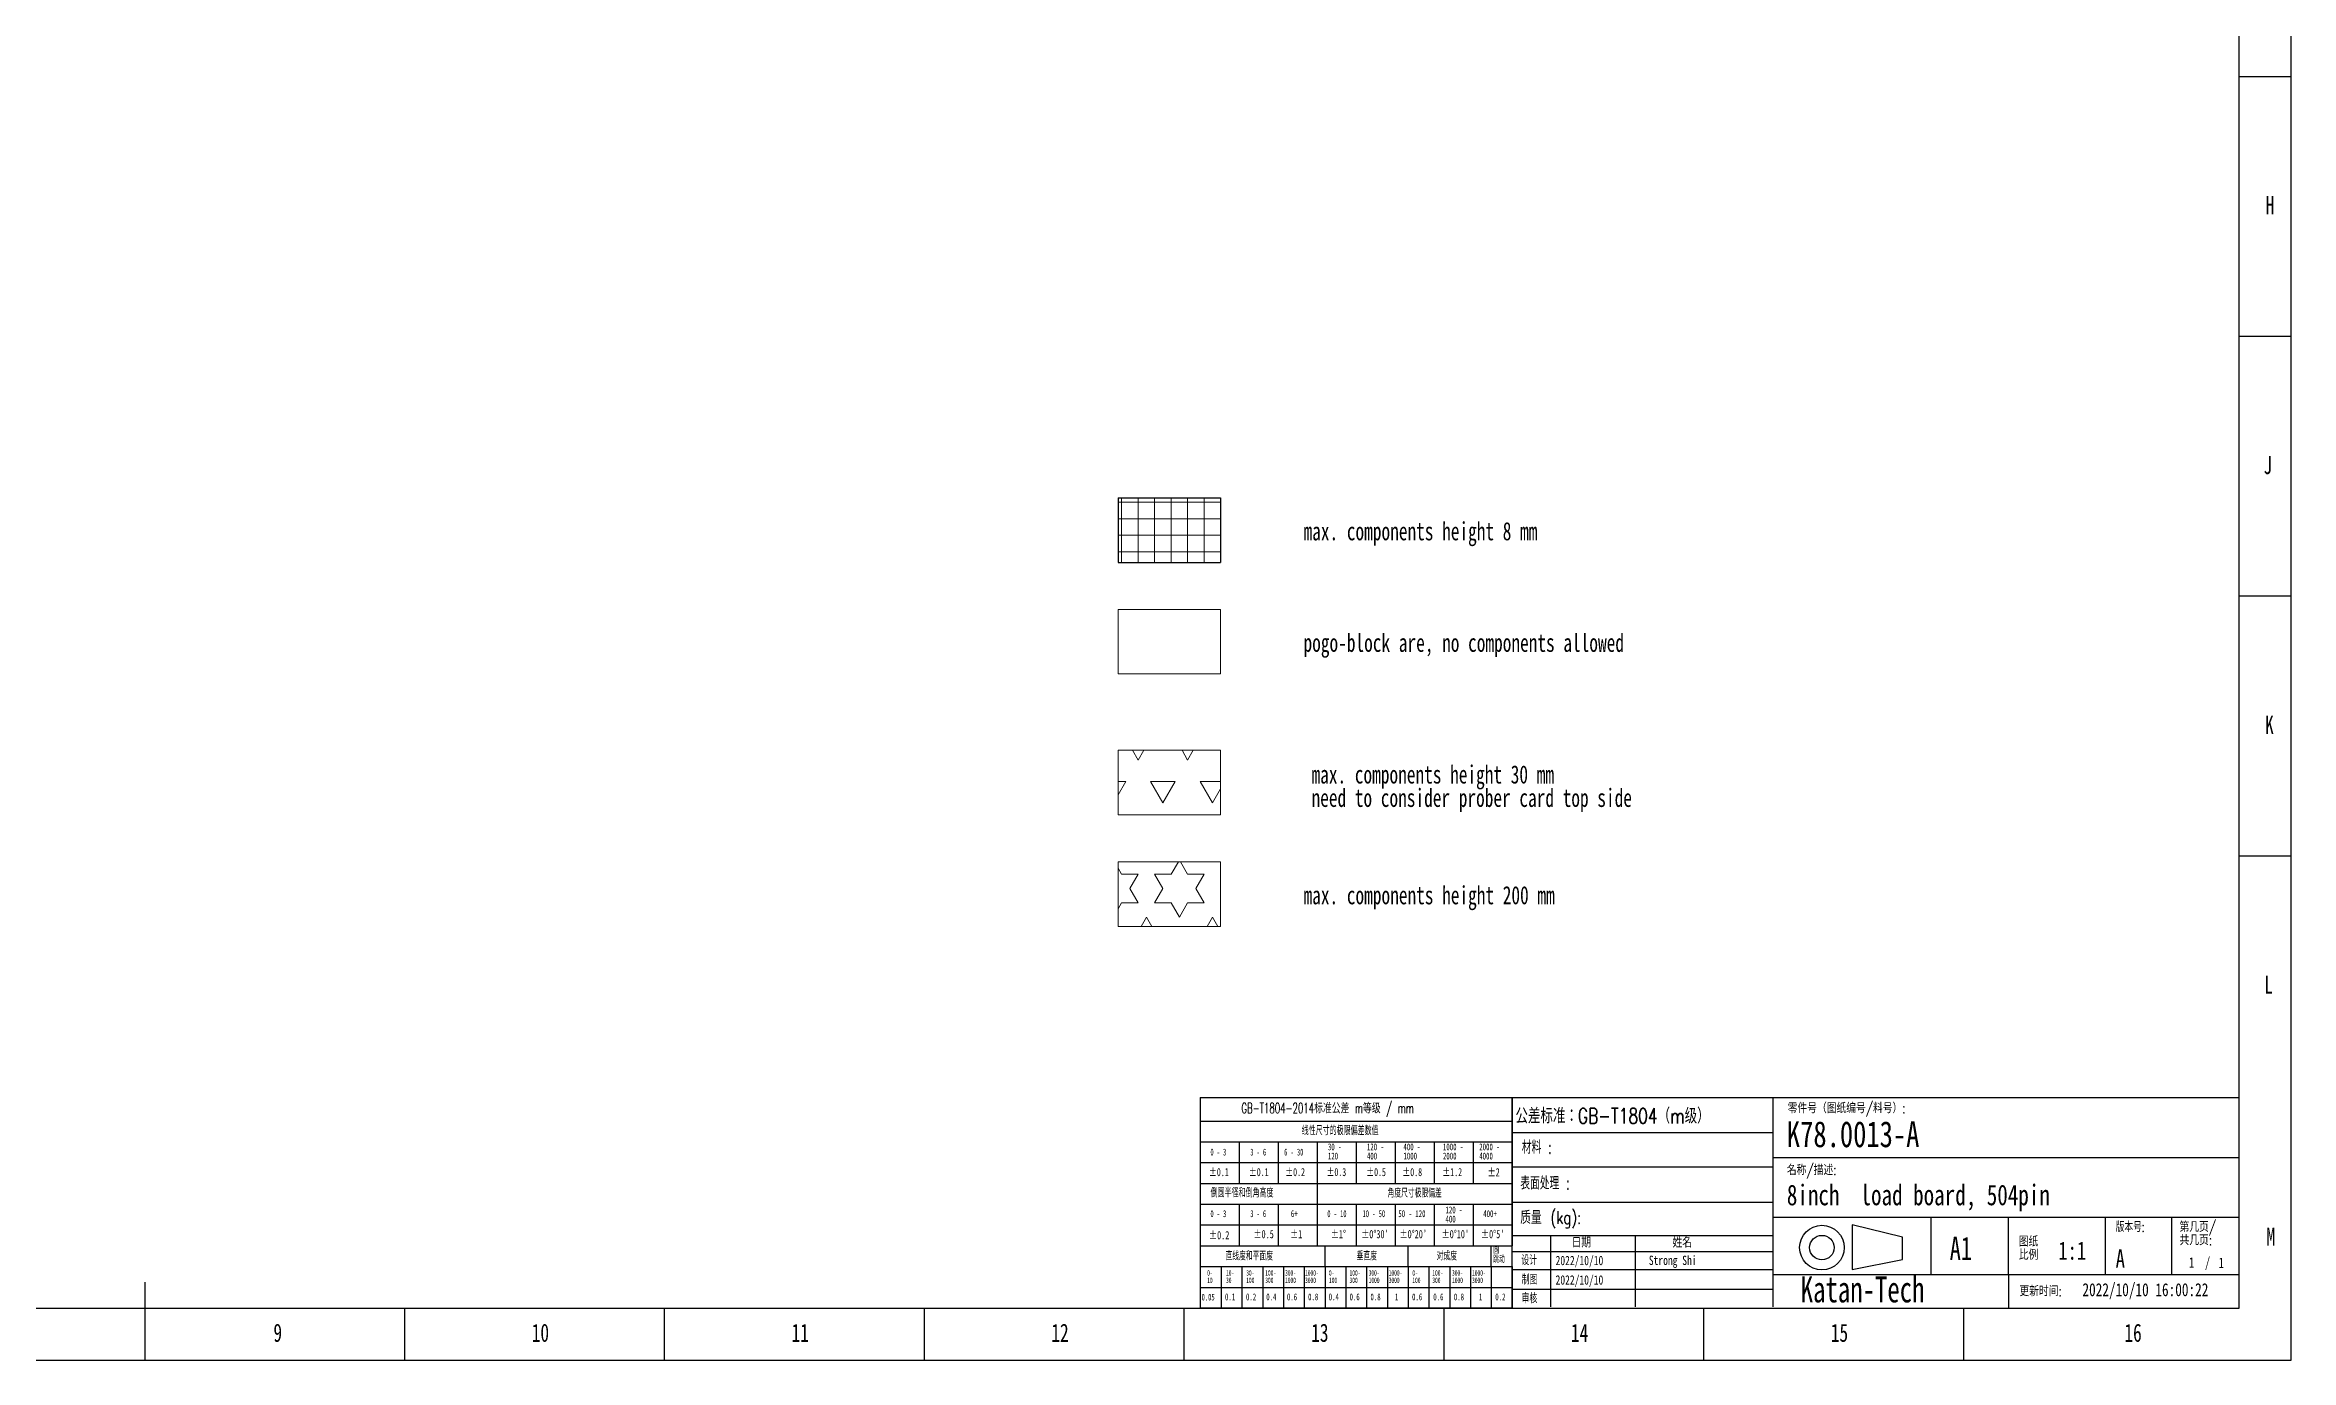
# Model space of a CAD drawing. Header units: millimetres. Extents: x 0 to 841, y 0 to 594.
# Drawn here: x 408.7 to 841, y 0 to 253.1 of the extents above; entities that cross this region are included whole.
import ezdxf

# ---------------------------------------------------------------- set-up
doc = ezdxf.new("R2010")
doc.units = ezdxf.units.MM
doc.layers.add('10', color=7, linetype='Continuous')
doc.layers.add('5', color=7, linetype='Continuous')
doc.styles.add('SLDTEXTSTYLE0', font='TXT', dxfattribs={"width": 0.7})
doc.styles.add('SLDTEXTSTYLE1', font='TXT', dxfattribs={"width": 0.75, "bigfont": 'bigfont'})
doc.styles.add('SLDTEXTSTYLE2', font='TXT', dxfattribs={"width": 0.75})
doc.styles.add('SLDTEXTSTYLE3', font='TXT', dxfattribs={"width": 0.6, "bigfont": 'bigfont'})
doc.styles.add('SLDTEXTSTYLE4', font='TXT', dxfattribs={"width": 0.605})
doc.styles.add('SLDTEXTSTYLE5', font='TXT', dxfattribs={"width": 0.605, "bigfont": 'bigfont'})
doc.styles.add('SLDTEXTSTYLE6', font='TXT', dxfattribs={"width": 0.563})
doc.styles.add('SLDTEXTSTYLE7', font='TXT', dxfattribs={"width": 0.57})
doc.styles.add('SLDTEXTSTYLE8', font='TXT', dxfattribs={"width": 0.575})

# ---------------------------------------------------------------- blocks, each defined once
blk = doc.blocks.new('SW_HATCH_0')
at = {"color": 0, "linetype": 'Continuous', "lineweight": 18}
for p, q in [((0, 0), (-19.69, 0)), ((-19.02, 0.84), (-19.02, -11.58)), ((-15.84, 0.84), (-15.84, -11.58)), ((-12.67, 0.84), (-12.67, -11.58)), ((-9.49, 0.84), (-9.49, -11.58)), ((-6.32, 0.84), (-6.32, -11.58)), ((-3.14, 0.84), (-3.14, -11.58)), ((0, -3.17), (-19.69, -3.17)), ((0, -6.35), (-19.69, -6.35)), ((0, -9.53), (-19.69, -9.53))]:
    blk.add_line(p, q, dxfattribs=at)
blk = doc.blocks.new('SW_HATCH_1')
at = {"color": 0, "linetype": 'Continuous', "lineweight": 18}
for p, q in [((3.85, 6.67), (2.77, 8.54)), ((3.85, 6.67), (4.93, 8.54)), ((13.38, 6.67), (12.3, 8.54)), ((13.38, 6.67), (14.46, 8.54)), ((0, 0), (1.47, 2.55)), ((0, 2.55), (1.47, 2.55)), ((8.61, -1.58), (6.23, 2.55)), ((6.23, 2.55), (11, 2.55)), ((8.61, -1.58), (11, 2.55)), ((18.14, -1.58), (15.76, 2.55)), ((15.76, 2.55), (19.69, 2.55)), ((18.14, -1.58), (19.69, 1.12))]:
    blk.add_line(p, q, dxfattribs=at)
blk = doc.blocks.new('SW_HATCH_2')
at = {"color": 0, "linetype": 'Continuous', "lineweight": 18}
for p, q in [((0, 0), (-0.68, 1.17)), ((0, 0), (3.17, 0)), ((6.35, 0), (9.53, 0)), ((7.94, -2.75), (6.35, 0)), ((9.53, 0), (10.91, 2.4)), ((12.7, 0), (11.31, 2.4)), ((12.7, 0), (15.88, 0)), ((1.59, -2.75), (3.17, 0)), ((3.17, -5.5), (1.59, -2.75)), ((6.35, -5.5), (7.94, -2.75)), ((14.29, -2.75), (15.88, 0)), ((15.88, -5.5), (14.29, -2.75)), ((-0.68, -6.67), (0, -5.5)), ((0, -5.5), (3.17, -5.5)), ((3.74, -10.02), (4.76, -8.25)), ((5.78, -10.02), (4.76, -8.25)), ((6.35, -5.5), (9.53, -5.5)), ((11.11, -8.25), (9.53, -5.5)), ((11.11, -8.25), (12.7, -5.5)), ((12.7, -5.5), (15.88, -5.5)), ((16.44, -10.02), (17.46, -8.25)), ((18.48, -10.02), (17.46, -8.25))]:
    blk.add_line(p, q, dxfattribs=at)
blk = doc.blocks.new('SW_NOTE_0')
at = {"layer": '10', "color": 0, "char_height": 3.5, "attachment_point": 1, "style": 'SLDTEXTSTYLE0'}
for s, insert in [('max. components height 30 mm', (0, 4.51)), ('need to consider prober card top side', (0, 0.01))]:
    blk.add_mtext(s, dxfattribs=dict(at, insert=insert))
blk = doc.blocks.new('SW_NOTE_0_1')
at = {"layer": '10', "color": 0, "char_height": 2, "attachment_point": 1, "style": 'SLDTEXTSTYLE1'}
for s, insert in [('第几页/', (0, 2.58)), ('共几页:', (0, 0.02))]:
    blk.add_mtext(s, dxfattribs=dict(at, insert=insert))
blk = doc.blocks.new('SW_NOTE_0_2')
at = {"layer": '10', "color": 0, "char_height": 2, "attachment_point": 1, "style": 'SLDTEXTSTYLE1'}
for s, insert in [('比例', (0, 0.02)), ('图纸', (0, 2.58))]:
    blk.add_mtext(s, dxfattribs=dict(at, insert=insert))
blk = doc.blocks.new('SW_NOTE_0_3')
at = {"layer": '10', "color": 0, "char_height": 1.323, "attachment_point": 1, "style": 'SLDTEXTSTYLE4'}
for s, insert in [('30 -', (0, 1.71)), ('120', (0, -0.06))]:
    blk.add_mtext(s, dxfattribs=dict(at, insert=insert))
blk = doc.blocks.new('SW_NOTE_0_4')
at = {"layer": '10', "color": 0, "char_height": 1.323, "attachment_point": 1, "style": 'SLDTEXTSTYLE4'}
for s, insert in [('120 -', (0, 1.71)), ('400', (0, -0.06))]:
    blk.add_mtext(s, dxfattribs=dict(at, insert=insert))
blk = doc.blocks.new('SW_NOTE_0_5')
at = {"layer": '10', "color": 0, "char_height": 1.323, "attachment_point": 1, "style": 'SLDTEXTSTYLE4'}
for s, insert in [('400 -', (0, 1.71)), ('1000', (0, -0.06))]:
    blk.add_mtext(s, dxfattribs=dict(at, insert=insert))
blk = doc.blocks.new('SW_NOTE_0_6')
at = {"layer": '10', "color": 0, "char_height": 1.323, "attachment_point": 1, "style": 'SLDTEXTSTYLE4'}
for s, insert in [('1000 -', (0, 1.71)), ('2000', (0, -0.06))]:
    blk.add_mtext(s, dxfattribs=dict(at, insert=insert))
blk = doc.blocks.new('SW_NOTE_0_7')
at = {"layer": '10', "color": 0, "char_height": 1.323, "attachment_point": 1, "style": 'SLDTEXTSTYLE4'}
for s, insert in [('2000 -', (0, 1.71)), ('4000', (0, -0.06))]:
    blk.add_mtext(s, dxfattribs=dict(at, insert=insert))
blk = doc.blocks.new('SW_NOTE_0_8')
at = {"layer": '10', "color": 0, "char_height": 1.323, "attachment_point": 1, "style": 'SLDTEXTSTYLE4'}
for s, insert in [('120 -', (0, 1.71)), ('400', (0, -0.06))]:
    blk.add_mtext(s, dxfattribs=dict(at, insert=insert))
blk = doc.blocks.new('SW_NOTE_0_9')
at = {"layer": '10', "color": 0, "attachment_point": 1, "style": 'SLDTEXTSTYLE5'}
for s, insert, char_height in [('跳动', (0, -0.06), 1.323), ('圆', (0, 1.71), 1.32)]:
    blk.add_mtext(s, dxfattribs=dict(at, insert=insert, char_height=char_height))
blk = doc.blocks.new('SW_NOTE_0_10')
at = {"layer": '10', "color": 0, "char_height": 1.058, "attachment_point": 1, "style": 'SLDTEXTSTYLE4'}
for s, insert in [('0-', (0, 1.36)), ('10', (0, -0.05))]:
    blk.add_mtext(s, dxfattribs=dict(at, insert=insert))
blk = doc.blocks.new('SW_NOTE_0_11')
at = {"layer": '10', "color": 0, "char_height": 1.058, "attachment_point": 1, "style": 'SLDTEXTSTYLE4'}
for s, insert in [('10-', (0, 1.36)), ('30', (0, -0.05))]:
    blk.add_mtext(s, dxfattribs=dict(at, insert=insert))
blk = doc.blocks.new('SW_NOTE_0_12')
at = {"layer": '10', "color": 0, "char_height": 1.058, "attachment_point": 1, "style": 'SLDTEXTSTYLE4'}
for s, insert in [('30-', (0, 1.36)), ('100', (0, -0.05))]:
    blk.add_mtext(s, dxfattribs=dict(at, insert=insert))
blk = doc.blocks.new('SW_NOTE_0_13')
at = {"layer": '10', "color": 0, "char_height": 1.058, "attachment_point": 1, "style": 'SLDTEXTSTYLE4'}
for s, insert in [('100-', (0, 1.36)), ('300', (0, -0.05))]:
    blk.add_mtext(s, dxfattribs=dict(at, insert=insert))
blk = doc.blocks.new('SW_NOTE_0_14')
at = {"layer": '10', "color": 0, "char_height": 1.058, "attachment_point": 1, "style": 'SLDTEXTSTYLE4'}
for s, insert in [('300-', (0, 1.36)), ('1000', (0, -0.05))]:
    blk.add_mtext(s, dxfattribs=dict(at, insert=insert))
blk = doc.blocks.new('SW_NOTE_0_15')
at = {"layer": '10', "color": 0, "char_height": 1.058, "attachment_point": 1, "style": 'SLDTEXTSTYLE4'}
for s, insert in [('1000-', (0, 1.36)), ('3000', (0, -0.05))]:
    blk.add_mtext(s, dxfattribs=dict(at, insert=insert))
blk = doc.blocks.new('SW_NOTE_0_16')
at = {"layer": '10', "color": 0, "char_height": 1.058, "attachment_point": 1, "style": 'SLDTEXTSTYLE4'}
for s, insert in [('0-', (0, 1.36)), ('100', (0, -0.05))]:
    blk.add_mtext(s, dxfattribs=dict(at, insert=insert))
blk = doc.blocks.new('SW_NOTE_0_17')
at = {"layer": '10', "color": 0, "char_height": 1.058, "attachment_point": 1, "style": 'SLDTEXTSTYLE4'}
for s, insert in [('100-', (0, 1.36)), ('300', (0, -0.05))]:
    blk.add_mtext(s, dxfattribs=dict(at, insert=insert))
blk = doc.blocks.new('SW_NOTE_0_18')
at = {"layer": '10', "color": 0, "char_height": 1.058, "attachment_point": 1, "style": 'SLDTEXTSTYLE4'}
for s, insert in [('300-', (0, 1.36)), ('1000', (0, -0.05))]:
    blk.add_mtext(s, dxfattribs=dict(at, insert=insert))
blk = doc.blocks.new('SW_NOTE_0_19')
at = {"layer": '10', "color": 0, "char_height": 1.058, "attachment_point": 1, "style": 'SLDTEXTSTYLE4'}
for s, insert in [('1000-', (0, 1.36)), ('3000', (0, -0.05))]:
    blk.add_mtext(s, dxfattribs=dict(at, insert=insert))
blk = doc.blocks.new('SW_NOTE_0_20')
at = {"layer": '10', "color": 0, "char_height": 1.058, "attachment_point": 1, "style": 'SLDTEXTSTYLE4'}
for s, insert in [('0-', (0, 1.36)), ('100', (0, -0.05))]:
    blk.add_mtext(s, dxfattribs=dict(at, insert=insert))
blk = doc.blocks.new('SW_NOTE_0_21')
at = {"layer": '10', "color": 0, "char_height": 1.058, "attachment_point": 1, "style": 'SLDTEXTSTYLE4'}
for s, insert in [('300-', (0, 1.36)), ('1000', (0, -0.05))]:
    blk.add_mtext(s, dxfattribs=dict(at, insert=insert))
blk = doc.blocks.new('SW_NOTE_0_22')
at = {"layer": '10', "color": 0, "char_height": 1.058, "attachment_point": 1, "style": 'SLDTEXTSTYLE4'}
for s, insert in [('100-', (0, 1.36)), ('300', (0, -0.05))]:
    blk.add_mtext(s, dxfattribs=dict(at, insert=insert))
blk = doc.blocks.new('SW_NOTE_0_23')
at = {"layer": '10', "color": 0, "char_height": 1.058, "attachment_point": 1, "style": 'SLDTEXTSTYLE4'}
for s, insert in [('1000-', (0, 1.36)), ('3000', (0, -0.05))]:
    blk.add_mtext(s, dxfattribs=dict(at, insert=insert))

msp = doc.modelspace()

# ---------------------------------------------------------------- linework, layer by layer
at = {"color": 7, "linetype": 'Continuous', "lineweight": 18}
for p, q in [((615.27344, 144.46814), (615.27344, 132.05215)), ((615.27344, 144.46814), (634.96778, 144.46814)), ((634.96778, 144.46814), (634.96778, 132.05215)), ((615.27344, 132.05215), (634.96778, 132.05215)), ((615.27344, 117.35525), (615.27344, 104.93925)), ((615.27344, 117.35525), (634.96778, 117.35525)), ((634.96778, 117.35525), (634.96778, 104.93925)), ((615.27344, 104.93925), (634.96778, 104.93925)), ((615.27344, 95.88669), (615.27344, 83.47069)), ((615.27344, 95.88669), (634.96778, 95.88669)), ((634.96778, 95.88669), (634.96778, 83.47069)), ((615.27344, 83.47069), (634.96778, 83.47069))]:
    msp.add_line(p, q, dxfattribs=at)
at = {"layer": '10', "color": 7}
for p, q in [((615.27344, 165.9367), (634.96778, 165.9367)), ((615.27344, 165.9367), (615.27344, 153.52071)), ((634.96778, 165.9367), (634.96778, 153.52071)), ((615.27344, 153.52071), (634.96778, 153.52071)), ((691.09023, 43.82503), (741.29797, 43.82503)), ((741.29797, 38.98782), (831, 38.98782)), ((691.09023, 37.21673), (741.29797, 37.21673)), ((691.09023, 30.39706), (741.29797, 30.39706)), ((756.55232, 26.00441), (756.55232, 17.43275)), ((766.2175, 23.62459), (756.55232, 26.00441)), ((771.65439, 27.49275), (771.65439, 16.45477)), ((691.09023, 23.9946), (741.29797, 23.9946)), ((766.2175, 19.36558), (766.2175, 23.62459)), ((691.09023, 20.89263), (741.29797, 20.89263)), ((691.09023, 17.42826), (741.29797, 17.42826)), ((756.55232, 17.43275), (766.2175, 19.36558)), ((691.09023, 13.65806), (741.29797, 13.65806)), ((786.64656, 16.45477), (786.64656, 10.012))]:
    msp.add_line(p, q, dxfattribs=at)
at = {"layer": '10'}
for p, q in [((631.09023, 50.5161), (691.09023, 50.5161)), ((631.09023, 50.5161), (631.09023, 21.99865)), ((691.09023, 9.99865), (691.09023, 50.5161)), ((691.09023, 50.5161), (691.09023, 21.99865)), ((691.09023, 50.51468), (741.29797, 50.51468)), ((741.29797, 50.51468), (831, 50.51468)), ((741.29797, 50.51468), (741.29797, 10.27945)), ((631.09023, 45.99865), (691.09023, 45.99865)), ((631.09023, 41.99865), (691.09023, 41.99865)), ((638.59023, 41.99865), (638.59023, 33.99865)), ((646.09023, 41.99865), (646.09023, 33.99865)), ((653.59023, 41.99865), (653.59023, 21.99865)), ((661.09023, 41.99865), (661.09023, 33.99865)), ((668.59023, 41.99865), (668.59023, 33.99865)), ((676.09023, 41.99865), (676.09023, 33.99865)), ((683.59023, 41.99865), (683.59023, 33.99865)), ((690.96485, 41.60354), (691.09023, 41.60354)), ((631.09023, 37.99865), (691.09023, 37.99865)), ((631.09023, 33.99865), (691.09023, 33.99865)), ((690.96485, 33.64027), (691.09023, 33.64027)), ((631.09023, 29.99865), (691.09023, 29.99865)), ((631.09023, 25.99865), (691.09023, 25.99865)), ((638.59023, 29.99865), (638.59023, 21.99865)), ((646.09023, 29.99865), (646.09023, 21.99865)), ((661.09023, 29.99865), (661.09023, 21.99865)), ((668.59023, 29.99865), (668.59023, 21.99865)), ((676.09023, 29.99865), (676.09023, 21.99865)), ((683.59023, 29.99865), (683.59023, 21.99865)), ((691.09023, 25.95333), (690.96485, 25.95333)), ((741.29797, 27.49275), (831, 27.49275)), ((786.64656, 16.45477), (786.64656, 27.49275)), ((805.30945, 16.45477), (805.30945, 27.49275)), ((818, 27.49275), (818, 16.45477)), ((631.09023, 21.99865), (691.09023, 21.99865)), ((631.09023, 21.99865), (631.09023, 17.99865)), ((655.09023, 17.99865), (655.09023, 21.99865)), ((671.09023, 17.99865), (671.09023, 21.99865)), ((687.09023, 17.99865), (687.09023, 21.99865)), ((691.09023, 17.99865), (691.09023, 21.99865)), ((698.45473, 23.9946), (698.45473, 10.27945)), ((714.80336, 23.9946), (714.80336, 10.27945)), ((631.09023, 17.99865), (691.09023, 17.99865)), ((631.09023, 17.99865), (631.09023, 9.99865)), ((635.09023, 17.99865), (635.09023, 9.99865)), ((639.09023, 17.99865), (639.09023, 9.99865)), ((643.09023, 17.99865), (643.09023, 9.99865)), ((647.09023, 17.99865), (647.09023, 9.99865)), ((651.09023, 17.99865), (651.09023, 9.99865)), ((655.09023, 17.99865), (655.09023, 9.99865)), ((659.09023, 17.99865), (659.09023, 9.99865)), ((663.09023, 17.99865), (663.09023, 9.99865)), ((667.09023, 17.99865), (667.09023, 9.99865)), ((671.09023, 17.99865), (671.09023, 9.99865)), ((675.09023, 17.99865), (675.09023, 9.99865)), ((679.09023, 17.99865), (679.09023, 9.99865)), ((683.09023, 17.99865), (683.09023, 9.99865)), ((687.09023, 17.99865), (687.09023, 9.99865)), ((691.09023, 17.99865), (691.09023, 9.99865)), ((631.09023, 13.99865), (691.09023, 13.99865)), ((741.29797, 16.45477), (831, 16.45477)), ((691.09023, 9.99865), (631.09023, 9.99865))]:
    msp.add_line(p, q, dxfattribs=at)
at = {"layer": '10', "lineweight": 25}
msp.add_line((631, 10.05412), (831, 10), dxfattribs=at)
at = {"layer": '10'}
for radius in [4.28583, 2.353]:
    msp.add_circle((750.70612, 21.64892), radius, dxfattribs=at)
at = {"layer": '5', "color": 7}
for p, q in [((841, 0), (841, 594)), ((0, 0), (841, 0))]:
    msp.add_line(p, q, dxfattribs=at)
at = {"layer": '5', "color": 7, "lineweight": 25}
for p, q in [((831, 10), (831, 584)), ((0, 10), (831, 10))]:
    msp.add_line(p, q, dxfattribs=at)
at = {"layer": '5'}
for p, q in [((841, 247), (831, 247)), ((841, 197), (831, 197)), ((841, 147), (831, 147)), ((841, 97), (831, 97)), ((478, 0), (478, 10)), ((528, 0), (528, 10)), ((578, 0), (578, 10)), ((628, 0), (628, 10)), ((678, 0), (678, 10)), ((728, 0), (728, 10)), ((778, 0), (778, 10))]:
    msp.add_line(p, q, dxfattribs=at)
at = {"layer": '5', "lineweight": 25}
msp.add_line((428, 0), (428, 15), dxfattribs=at)

# ---------------------------------------------------------------- block references
at = {"color": 7, "linetype": 'Continuous', "lineweight": 18}
for name, p in [('SW_HATCH_0', (634.96778, 165.1)), ('SW_HATCH_1', (615.27344, 108.8134)), ('SW_HATCH_2', (615.95, 93.48744))]:
    msp.add_blockref(name, p, dxfattribs=at)
at = {"layer": '10', "color": 7}
msp.add_blockref('SW_NOTE_0', (652.48862, 109.95576), dxfattribs=at)
at = {"layer": '10'}
for name, p in [('SW_NOTE_0_3', (655.651, 39.989)), ('SW_NOTE_0_4', (663.15924, 39.989)), ('SW_NOTE_0_5', (670.17833, 39.989)), ('SW_NOTE_0_6', (677.78557, 39.989)), ('SW_NOTE_0_7', (684.77717, 39.989)), ('SW_NOTE_0_8', (678.27554, 27.86034)), ('SW_NOTE_0_1', (819.53924, 24.07999)), ('SW_NOTE_0_9', (687.44785, 20.07934)), ('SW_NOTE_0_2', (788.60644, 21.27474)), ('SW_NOTE_0_10', (632.41338, 15.9467)), ('SW_NOTE_0_11', (636.04038, 15.9467)), ('SW_NOTE_0_12', (639.92752, 15.9467)), ('SW_NOTE_0_13', (643.58587, 15.9467)), ('SW_NOTE_0_14', (647.4108, 15.9467)), ('SW_NOTE_0_15', (651.25245, 15.9467)), ('SW_NOTE_0_16', (655.84531, 15.9467)), ('SW_NOTE_0_17', (659.81001, 15.9467)), ('SW_NOTE_0_18', (663.48944, 15.9467)), ('SW_NOTE_0_19', (667.35075, 15.9467)), ('SW_NOTE_0_20', (671.88949, 15.9467)), ('SW_NOTE_0_22', (675.73629, 15.9467)), ('SW_NOTE_0_21', (679.53405, 15.9467)), ('SW_NOTE_0_23', (683.38607, 15.9467))]:
    msp.add_blockref(name, p, dxfattribs=at)

# ---------------------------------------------------------------- texts
for s, insert, char_height, attachment_point, style in [('H', (836.92969, 224.01174), 3.5, 2, 'SLDTEXTSTYLE0'), ('J', (836.51528, 174.01174), 3.5, 2, 'SLDTEXTSTYLE0'), ('K', (836.82031, 124.01174), 3.5, 2, 'SLDTEXTSTYLE0'), ('L', (836.68056, 74.01174), 3.5, 2, 'SLDTEXTSTYLE0'), ('GB-T1804-2014标准公差 m等级 / mm', (638.99112, 49.49112), 2, 1, 'SLDTEXTSTYLE5'), ('线性尺寸的极限偏差数值', (650.6027, 44.90019), 1.5875, 1, 'SLDTEXTSTYLE5'), ('K78.0013-A', (743.9648, 45.9791), 5, 1, 'SLDTEXTSTYLE2'), ('0 - 3', (633.03878, 40.69091), 1.322917, 1, 'SLDTEXTSTYLE6'), ('3 - 6', (640.71464, 40.69091), 1.322917, 1, 'SLDTEXTSTYLE6'), ('6 - 30', (647.22656, 40.69091), 1.322917, 1, 'SLDTEXTSTYLE7'), ('材料 :', (692.96246, 42.20264), 2.5, 1, 'SLDTEXTSTYLE3'), ('±0.1', (632.75215, 36.95283), 1.54, 1, 'SLDTEXTSTYLE4'), ('±0.1', (640.428, 36.95283), 1.54, 1, 'SLDTEXTSTYLE4'), ('±0.2', (647.4299, 36.95283), 1.54, 1, 'SLDTEXTSTYLE4'), ('±0.3', (655.36437, 36.95283), 1.54, 1, 'SLDTEXTSTYLE4'), ('±0.5', (663.00682, 36.95283), 1.54, 1, 'SLDTEXTSTYLE4'), ('±0.8', (669.96573, 36.95283), 1.54, 1, 'SLDTEXTSTYLE4'), ('±1.2', (677.66264, 36.95283), 1.54, 1, 'SLDTEXTSTYLE4'), ('±2', (686.35242, 36.9374), 1.5875, 1, 'SLDTEXTSTYLE4'), ('表面处理 :', (692.66875, 35.3203), 2.5, 1, 'SLDTEXTSTYLE3'), ('倒圆半径和倒角高度', (633.07112, 32.91249), 1.5875, 1, 'SLDTEXTSTYLE5'), ('角度尺寸极限偏差', (672.34015, 32.85189), 1.54, 2, 'SLDTEXTSTYLE5'), ('8inch  load board, 504pin', (743.9648, 33.76356), 3.96875, 1, 'SLDTEXTSTYLE2'), ('0 - 3', (633.03878, 28.84038), 1.322917, 1, 'SLDTEXTSTYLE6'), ('3 - 6', (640.71464, 28.84038), 1.322917, 1, 'SLDTEXTSTYLE6'), ('6+', (648.52518, 28.84038), 1.322917, 1, 'SLDTEXTSTYLE4'), ('0 - 10', (655.53394, 28.84038), 1.322917, 1, 'SLDTEXTSTYLE7'), ('10 - 50', (662.31352, 28.84038), 1.322917, 1, 'SLDTEXTSTYLE8'), ('50 - 120', (669.19839, 28.84038), 1.322917, 1, 'SLDTEXTSTYLE4'), ('400+', (685.53662, 28.84038), 1.322917, 1, 'SLDTEXTSTYLE4'), ('质量 (kg):', (692.65449, 28.6909), 2.5, 1, 'SLDTEXTSTYLE1'), ('版本号:', (807.24331, 26.65813), 2, 1, 'SLDTEXTSTYLE3'), ('±0.2', (632.75215, 24.82759), 1.5875, 1, 'SLDTEXTSTYLE4'), ('±0.5', (641.30995, 25.03695), 1.5875, 1, 'SLDTEXTSTYLE4'), ('±1', (648.36104, 25.03695), 1.5875, 1, 'SLDTEXTSTYLE4'), ('±1°', (656.19589, 25.03695), 1.5875, 1, 'SLDTEXTSTYLE4'), ("±0°30'", (662.03816, 25.03695), 1.5875, 1, 'SLDTEXTSTYLE4'), ("±0°20'", (669.41299, 25.03695), 1.5875, 1, 'SLDTEXTSTYLE4'), ("±0°10'", (677.51021, 25.03695), 1.5875, 1, 'SLDTEXTSTYLE4'), ("±0°5'", (685.08977, 25.03695), 1.5875, 1, 'SLDTEXTSTYLE4'), ('日期', (702.5237, 23.65906), 2, 1, 'SLDTEXTSTYLE1'), ('姓名', (721.96509, 23.65906), 2, 1, 'SLDTEXTSTYLE1'), ('1:1', (796.20316, 22.81426), 3.5, 1, 'SLDTEXTSTYLE2'), ('M', (837.0974, 25.51174), 3.5, 2, 'SLDTEXTSTYLE0'), ('直线度和平面度', (635.94173, 20.75164), 1.54, 1, 'SLDTEXTSTYLE5'), ('垂直度', (663.12777, 20.75164), 1.54, 2, 'SLDTEXTSTYLE5'), ('对成度', (676.57526, 20.75164), 1.54, 1, 'SLDTEXTSTYLE5'), ('设计', (692.87477, 20.0962), 1.8, 1, 'SLDTEXTSTYLE3'), ('2022/10/10', (699.45616, 20.0687), 1.8, 1, 'SLDTEXTSTYLE2'), ('Strong Shi', (717.4063, 20.0962), 1.8, 1, 'SLDTEXTSTYLE2'), ('A', (807.24331, 21.2917), 3.5, 1, 'SLDTEXTSTYLE2'), ('制图', (692.93927, 16.35169), 1.8, 1, 'SLDTEXTSTYLE3'), ('2022/10/10', (699.45616, 16.32419), 1.8, 1, 'SLDTEXTSTYLE2'), ('0.05', (631.33141, 12.75186), 1.28, 1, 'SLDTEXTSTYLE4'), ('0.1', (635.83459, 12.82329), 1.322917, 1, 'SLDTEXTSTYLE4'), ('0.2', (639.87852, 12.82329), 1.322917, 1, 'SLDTEXTSTYLE4'), ('0.4', (643.77206, 12.82329), 1.322917, 1, 'SLDTEXTSTYLE4'), ('0.6', (647.75378, 12.82329), 1.322917, 1, 'SLDTEXTSTYLE4'), ('0.8', (651.83062, 12.82329), 1.322917, 1, 'SLDTEXTSTYLE4'), ('0.4', (655.79631, 12.82329), 1.322917, 1, 'SLDTEXTSTYLE4'), ('0.6', (659.81001, 12.82329), 1.322917, 1, 'SLDTEXTSTYLE4'), ('0.8', (663.83242, 12.82329), 1.322917, 1, 'SLDTEXTSTYLE4'), ('1', (668.55071, 12.82329), 1.32292, 1, 'SLDTEXTSTYLE4'), ('0.6', (671.84049, 12.82329), 1.322917, 1, 'SLDTEXTSTYLE4'), ('0.6', (675.92247, 12.82329), 1.322917, 1, 'SLDTEXTSTYLE4'), ('0.8', (679.87703, 12.82329), 1.322917, 1, 'SLDTEXTSTYLE4'), ('1', (684.69918, 12.82329), 1.32292, 1, 'SLDTEXTSTYLE4'), ('0.2', (687.85316, 12.82329), 1.322917, 1, 'SLDTEXTSTYLE4'), ('审核', (692.91377, 12.75747), 1.8, 1, 'SLDTEXTSTYLE3'), ('9', (453.54688, 7.01174), 3.5, 2, 'SLDTEXTSTYLE0'), ('10', (504.08889, 7.01174), 3.5, 2, 'SLDTEXTSTYLE0'), ('11', (554.08889, 7.01174), 3.5, 2, 'SLDTEXTSTYLE0'), ('12', (604.08889, 7.01174), 3.5, 2, 'SLDTEXTSTYLE0'), ('13', (654.08889, 7.01174), 3.5, 2, 'SLDTEXTSTYLE0'), ('14', (704.08889, 7.01174), 3.5, 2, 'SLDTEXTSTYLE0'), ('15', (754.08889, 7.01174), 3.5, 2, 'SLDTEXTSTYLE0'), ('16', (810.59132, 7.01174), 3.5, 2, 'SLDTEXTSTYLE0')]:
    msp.add_mtext(s, dxfattribs=dict(at, insert=insert, char_height=char_height, attachment_point=attachment_point, style=style))
at = {"layer": '10', "color": 7, "attachment_point": 1}
for s, insert, char_height, style in [('max. components height 8 mm', (650.95251, 161.27522), 3.5, 'SLDTEXTSTYLE0'), ('pogo-block are, no components allowed', (650.95251, 139.80666), 3.5, 'SLDTEXTSTYLE0'), ('max. components height 200 mm', (650.95251, 91.22521), 3.5, 'SLDTEXTSTYLE0'), ('公差标准：GB-T1804（m级）', (691.74434, 48.45732), 2.9104167, 'SLDTEXTSTYLE1'), ('零件号（图纸编号/料号）:', (744.13653, 49.51889), 2, 'SLDTEXTSTYLE1'), ('名称/描述:', (743.9648, 37.602), 2, 'SLDTEXTSTYLE1'), ('A1', (775.30774, 23.77555), 4.5, 'SLDTEXTSTYLE0'), ('1', (821.33379, 19.77477), 2, 'SLDTEXTSTYLE2'), ('/', (824.41346, 19.80171), 2, 'SLDTEXTSTYLE2'), ('1', (827.04077, 19.72192), 2, 'SLDTEXTSTYLE2'), ('Katan-Tech', (746.63582, 16.10411), 5, 'SLDTEXTSTYLE0'), ('更新时间:', (788.73009, 14.29086), 2, 'SLDTEXTSTYLE1'), ('2022/10/10 16:00:22', (800.851, 14.7965), 2.5, 'SLDTEXTSTYLE2')]:
    msp.add_mtext(s, dxfattribs=dict(at, insert=insert, char_height=char_height, style=style))

doc.saveas('drawing.dxf')
